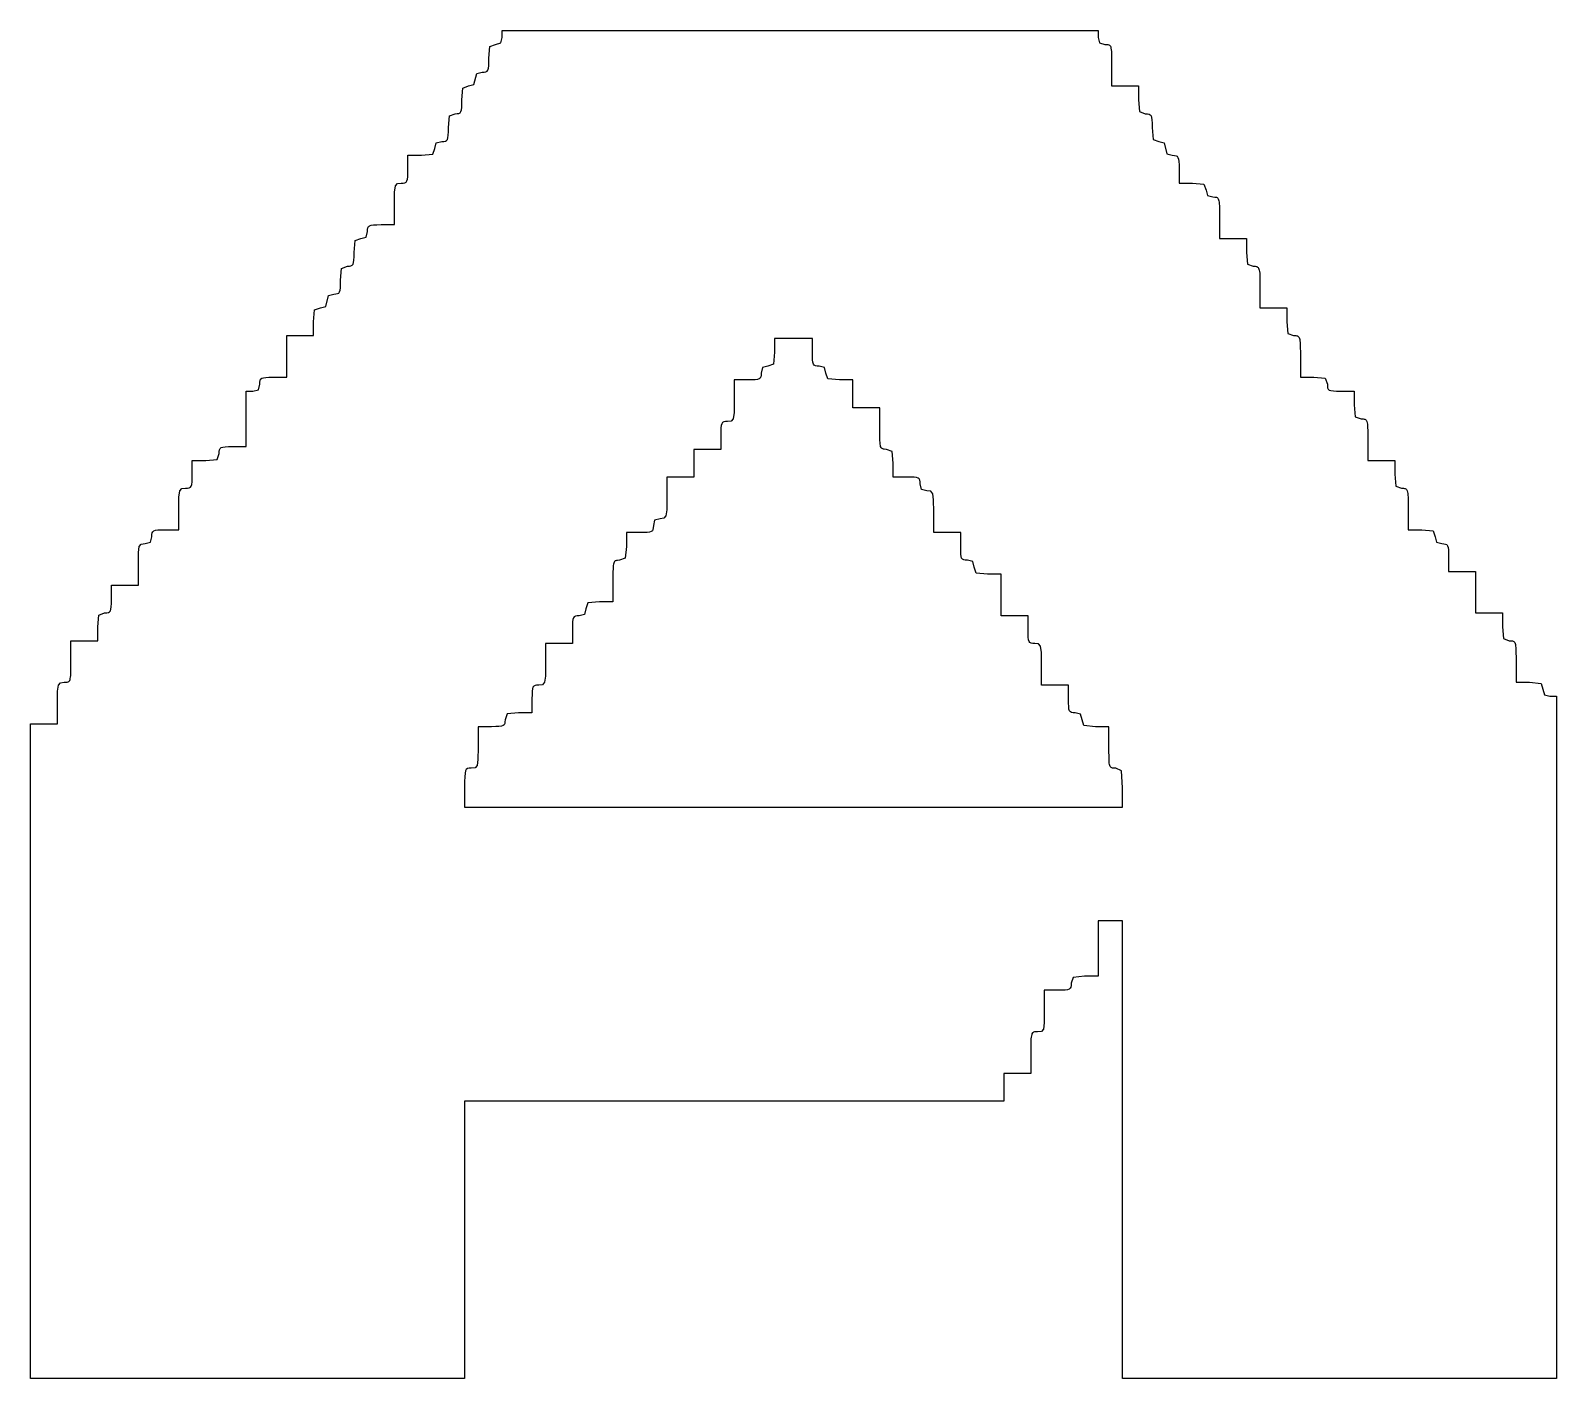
# Model space of a CAD drawing. Header units: millimetres. Extents: x 1.5 to 5.45, y 1.5 to 5.45.
# Drawn here: x 2.9314 to 3.1694, y 2.1209 to 2.3311 of the extents above; entities that cross this region are included whole.
import ezdxf

# ---------------------------------------------------------------- set-up
doc = ezdxf.new("R2010")
doc.units = ezdxf.units.MM
doc.header["$MEASUREMENT"] = 0
doc.layers.add('TopOverlay', color=2, linetype='Continuous')

# ---------------------------------------------------------------- blocks, each defined once
blk = doc.blocks.new('NATALIE_ABC_2')
at = {"layer": 'TopOverlay'}
for p, q in [((-0.64695, 0.12359), (-0.64605, 0.12392)), ((-0.64605, 0.12392), (-0.64521, 0.12414)), ((-0.64521, 0.12414), (-0.645, 0.125)), ((-0.645, 0.125), (-0.645, 0.12608)), ((-0.645, 0.12608), (-0.55208, 0.12608)), ((-0.55208, 0.12608), (-0.55208, 0.125)), ((-0.55208, 0.125), (-0.55187, 0.12414)), ((-0.55187, 0.12414), (-0.55103, 0.12392)), ((-0.55103, 0.12392), (-0.55069, 0.12391)), ((-0.55069, 0.12391), (-0.55055, 0.12389)), ((-0.55055, 0.12389), (-0.55043, 0.12386)), ((-0.55043, 0.12386), (-0.55033, 0.12381)), ((-0.55033, 0.12381), (-0.55025, 0.12373)), ((-0.64711, 0.12108), (-0.6471, 0.12176)), ((-0.6471, 0.12176), (-0.64695, 0.12359)), ((-0.55025, 0.12373), (-0.55018, 0.12362)), ((-0.55018, 0.12362), (-0.55012, 0.12349)), ((-0.55012, 0.12349), (-0.55008, 0.12331)), ((-0.55008, 0.12331), (-0.55004, 0.12309)), ((-0.55004, 0.12309), (-0.55002, 0.12283)), ((-0.55002, 0.12283), (-0.55, 0.12252)), ((-0.55, 0.12252), (-0.54999, 0.12215)), ((-0.54999, 0.12215), (-0.54998, 0.12123)), ((-0.64942, 0.11765), (-0.64899, 0.11938)), ((-0.64899, 0.11938), (-0.64815, 0.11959)), ((-0.64815, 0.11959), (-0.64783, 0.1196)), ((-0.64783, 0.1196), (-0.64758, 0.11965)), ((-0.64758, 0.11965), (-0.64739, 0.11975)), ((-0.64739, 0.11975), (-0.64726, 0.11992)), ((-0.64726, 0.11992), (-0.64718, 0.12019)), ((-0.64718, 0.12019), (-0.64713, 0.12057)), ((-0.64713, 0.12057), (-0.64711, 0.12108)), ((-0.54998, 0.12123), (-0.54998, 0.11743)), ((-0.65131, 0.11527), (-0.65115, 0.11711)), ((-0.65115, 0.11711), (-0.65026, 0.11743)), ((-0.65026, 0.11743), (-0.64942, 0.11765)), ((-0.54998, 0.11743), (-0.54578, 0.11743)), ((-0.54578, 0.11743), (-0.54578, 0.11527)), ((-0.65133, 0.11408), (-0.65131, 0.1146)), ((-0.65131, 0.1146), (-0.65131, 0.11527)), ((-0.54578, 0.11527), (-0.54562, 0.11343)), ((-0.65341, 0.11094), (-0.65325, 0.11278)), ((-0.65325, 0.11278), (-0.65236, 0.11311)), ((-0.65236, 0.11311), (-0.65203, 0.11312)), ((-0.65203, 0.11312), (-0.65178, 0.11316)), ((-0.65178, 0.11316), (-0.65159, 0.11326)), ((-0.65159, 0.11326), (-0.65146, 0.11343)), ((-0.65146, 0.11343), (-0.65138, 0.1137)), ((-0.65138, 0.1137), (-0.65133, 0.11408)), ((-0.54562, 0.11343), (-0.54473, 0.11311)), ((-0.54473, 0.11311), (-0.5444, 0.1131)), ((-0.5444, 0.1131), (-0.54415, 0.11305)), ((-0.54415, 0.11305), (-0.54396, 0.11295)), ((-0.54396, 0.11295), (-0.54383, 0.11278)), ((-0.54383, 0.11278), (-0.54375, 0.11251)), ((-0.54375, 0.11251), (-0.5437, 0.11213)), ((-0.5437, 0.11213), (-0.54368, 0.11162)), ((-0.65348, 0.10937), (-0.65344, 0.10975)), ((-0.65344, 0.10975), (-0.65341, 0.11027)), ((-0.65341, 0.11027), (-0.65341, 0.11094)), ((-0.54368, 0.11162), (-0.54367, 0.11094)), ((-0.54367, 0.11094), (-0.54352, 0.10911)), ((-0.65583, 0.10678), (-0.65551, 0.1077)), ((-0.65551, 0.1077), (-0.6553, 0.10856)), ((-0.6553, 0.10856), (-0.65446, 0.10878)), ((-0.65446, 0.10878), (-0.65413, 0.10879)), ((-0.65413, 0.10879), (-0.65388, 0.10884)), ((-0.65388, 0.10884), (-0.6537, 0.10893)), ((-0.6537, 0.10893), (-0.65357, 0.10911)), ((-0.65357, 0.10911), (-0.65348, 0.10937)), ((-0.54352, 0.10911), (-0.54262, 0.10878)), ((-0.54262, 0.10878), (-0.54178, 0.10856)), ((-0.54178, 0.10856), (-0.54136, 0.10683)), ((-0.65972, 0.10446), (-0.65972, 0.10662)), ((-0.65972, 0.10662), (-0.65761, 0.10662)), ((-0.65761, 0.10662), (-0.65583, 0.10678)), ((-0.54136, 0.10683), (-0.54052, 0.10662)), ((-0.54052, 0.10662), (-0.54019, 0.10661)), ((-0.54019, 0.10661), (-0.53994, 0.10656)), ((-0.53994, 0.10656), (-0.53976, 0.10647)), ((-0.53976, 0.10647), (-0.53963, 0.10629)), ((-0.53963, 0.10629), (-0.53954, 0.10603)), ((-0.53954, 0.10603), (-0.5395, 0.10565)), ((-0.5395, 0.10565), (-0.53947, 0.10513)), ((-0.53947, 0.10513), (-0.53947, 0.10446)), ((-0.66044, 0.1023), (-0.66019, 0.10235)), ((-0.66019, 0.10235), (-0.66, 0.10245)), ((-0.66, 0.10245), (-0.65987, 0.10262)), ((-0.65987, 0.10262), (-0.65979, 0.10288)), ((-0.65979, 0.10288), (-0.65974, 0.10327)), ((-0.65974, 0.10327), (-0.65972, 0.10378)), ((-0.65972, 0.10378), (-0.65972, 0.10446)), ((-0.53947, 0.10446), (-0.53947, 0.10229)), ((-0.66182, 0.09905), (-0.6618, 0.10089)), ((-0.6618, 0.10089), (-0.66168, 0.10186)), ((-0.66168, 0.10186), (-0.66136, 0.10223)), ((-0.66136, 0.10223), (-0.66077, 0.10229)), ((-0.66077, 0.10229), (-0.66044, 0.1023)), ((-0.53947, 0.10229), (-0.53737, 0.10229)), ((-0.53737, 0.10229), (-0.53558, 0.10213)), ((-0.53558, 0.10213), (-0.53526, 0.10121)), ((-0.53526, 0.10121), (-0.53505, 0.10035)), ((-0.53505, 0.10035), (-0.53421, 0.10013)), ((-0.53421, 0.10013), (-0.53387, 0.10012)), ((-0.53387, 0.10012), (-0.53373, 0.1001)), ((-0.53373, 0.1001), (-0.53362, 0.10007)), ((-0.53362, 0.10007), (-0.53351, 0.10002)), ((-0.53351, 0.10002), (-0.53343, 0.09994)), ((-0.66182, 0.09581), (-0.66182, 0.09905)), ((-0.53343, 0.09994), (-0.53336, 0.09984)), ((-0.53336, 0.09984), (-0.5333, 0.0997)), ((-0.5333, 0.0997), (-0.53326, 0.09952)), ((-0.53326, 0.09952), (-0.53322, 0.09931)), ((-0.53322, 0.09931), (-0.5332, 0.09904)), ((-0.5332, 0.09904), (-0.53318, 0.09873)), ((-0.53318, 0.09873), (-0.53317, 0.09836)), ((-0.53317, 0.09836), (-0.53316, 0.09745)), ((-0.66601, 0.09506), (-0.66597, 0.09532)), ((-0.66597, 0.09532), (-0.66587, 0.09551)), ((-0.66587, 0.09551), (-0.66571, 0.09564)), ((-0.66571, 0.09564), (-0.66545, 0.09573)), ((-0.66545, 0.09573), (-0.66508, 0.09578)), ((-0.66508, 0.09578), (-0.66457, 0.0958)), ((-0.66457, 0.0958), (-0.66392, 0.09581)), ((-0.66392, 0.09581), (-0.66182, 0.09581)), ((-0.53316, 0.09745), (-0.53316, 0.09364)), ((-0.66812, 0.09148), (-0.66797, 0.09332)), ((-0.66797, 0.09332), (-0.66707, 0.09364)), ((-0.66707, 0.09364), (-0.66623, 0.09386)), ((-0.66623, 0.09386), (-0.66602, 0.09472)), ((-0.66602, 0.09472), (-0.66601, 0.09506)), ((-0.53316, 0.09364), (-0.52896, 0.09364)), ((-0.52896, 0.09364), (-0.52896, 0.09148)), ((-0.66815, 0.09029), (-0.66813, 0.09081)), ((-0.66813, 0.09081), (-0.66812, 0.09148)), ((-0.52896, 0.09148), (-0.5288, 0.08964)), ((-0.67023, 0.08716), (-0.67007, 0.08899)), ((-0.67007, 0.08899), (-0.66917, 0.08932)), ((-0.66917, 0.08932), (-0.66885, 0.08933)), ((-0.66885, 0.08933), (-0.6686, 0.08937)), ((-0.6686, 0.08937), (-0.66841, 0.08947)), ((-0.66841, 0.08947), (-0.66828, 0.08964)), ((-0.66828, 0.08964), (-0.6682, 0.08991)), ((-0.6682, 0.08991), (-0.66815, 0.09029)), ((-0.5288, 0.08964), (-0.52791, 0.08932)), ((-0.52791, 0.08932), (-0.52757, 0.08931)), ((-0.52757, 0.08931), (-0.52743, 0.08929)), ((-0.52743, 0.08929), (-0.52731, 0.08926)), ((-0.52731, 0.08926), (-0.52721, 0.0892)), ((-0.52721, 0.0892), (-0.52712, 0.08913)), ((-0.52712, 0.08913), (-0.52705, 0.08902)), ((-0.52705, 0.08902), (-0.527, 0.08889)), ((-0.527, 0.08889), (-0.52695, 0.08871)), ((-0.52695, 0.08871), (-0.52692, 0.08849)), ((-0.52692, 0.08849), (-0.52689, 0.08823)), ((-0.52689, 0.08823), (-0.52687, 0.08792)), ((-0.6703, 0.08558), (-0.67025, 0.08597)), ((-0.67025, 0.08597), (-0.67023, 0.08648)), ((-0.67023, 0.08648), (-0.67023, 0.08716)), ((-0.52687, 0.08792), (-0.52686, 0.08755)), ((-0.52686, 0.08755), (-0.52686, 0.08663)), ((-0.52686, 0.08663), (-0.52685, 0.08283)), ((-0.67254, 0.08305), (-0.67212, 0.08478)), ((-0.67212, 0.08478), (-0.67128, 0.08499)), ((-0.67128, 0.08499), (-0.67095, 0.085)), ((-0.67095, 0.085), (-0.6707, 0.08505)), ((-0.6707, 0.08505), (-0.67052, 0.08514)), ((-0.67052, 0.08514), (-0.67039, 0.08532)), ((-0.67039, 0.08532), (-0.6703, 0.08558)), ((-0.67443, 0.08067), (-0.67427, 0.08251)), ((-0.67427, 0.08251), (-0.67338, 0.08283)), ((-0.67338, 0.08283), (-0.67254, 0.08305)), ((-0.52685, 0.08283), (-0.52265, 0.08283)), ((-0.52265, 0.08283), (-0.52265, 0.08067)), ((-0.67443, 0.07851), (-0.67443, 0.08067)), ((-0.52265, 0.08067), (-0.52249, 0.07883)), ((-0.52249, 0.07883), (-0.5216, 0.07851)), ((-0.67863, 0.07202), (-0.67863, 0.07851)), ((-0.67863, 0.07851), (-0.67443, 0.07851)), ((-0.59665, 0.07807), (-0.60254, 0.07807)), ((-0.60254, 0.07807), (-0.60254, 0.07807)), ((-0.60254, 0.07807), (-0.60254, 0.07591)), ((-0.59665, 0.07591), (-0.59665, 0.07807)), ((-0.59665, 0.07807), (-0.59665, 0.07807)), ((-0.5216, 0.07851), (-0.52126, 0.0785)), ((-0.52126, 0.0785), (-0.52112, 0.07848)), ((-0.52112, 0.07848), (-0.521, 0.07845)), ((-0.521, 0.07845), (-0.5209, 0.07839)), ((-0.5209, 0.07839), (-0.52082, 0.07832)), ((-0.52082, 0.07832), (-0.52075, 0.07821)), ((-0.52075, 0.07821), (-0.52069, 0.07807)), ((-0.52069, 0.07807), (-0.52064, 0.0779)), ((-0.52064, 0.0779), (-0.52061, 0.07768)), ((-0.52061, 0.07768), (-0.52058, 0.07742)), ((-0.52058, 0.07742), (-0.52057, 0.07711)), ((-0.52057, 0.07711), (-0.52056, 0.07674)), ((-0.52056, 0.07674), (-0.52055, 0.07582)), ((-0.60269, 0.07407), (-0.60359, 0.07375)), ((-0.60254, 0.07591), (-0.60269, 0.07407)), ((-0.60269, 0.07407), (-0.60269, 0.07407)), ((-0.60254, 0.07591), (-0.60254, 0.07591)), ((-0.59664, 0.07524), (-0.59665, 0.07591)), ((-0.59665, 0.07591), (-0.59665, 0.07591)), ((-0.59662, 0.07472), (-0.59664, 0.07524)), ((-0.59664, 0.07524), (-0.59664, 0.07524)), ((-0.59657, 0.07434), (-0.59662, 0.07472)), ((-0.59662, 0.07472), (-0.59662, 0.07472)), ((-0.59649, 0.07407), (-0.59657, 0.07434)), ((-0.59657, 0.07434), (-0.59657, 0.07434)), ((-0.59636, 0.0739), (-0.59649, 0.07407)), ((-0.59649, 0.07407), (-0.59649, 0.07407)), ((-0.59618, 0.0738), (-0.59636, 0.0739)), ((-0.59636, 0.0739), (-0.59636, 0.0739)), ((-0.59592, 0.07376), (-0.59618, 0.0738)), ((-0.59618, 0.0738), (-0.59618, 0.0738)), ((-0.52055, 0.07582), (-0.52055, 0.07202)), ((-0.68283, 0.07127), (-0.68279, 0.07153)), ((-0.68279, 0.07153), (-0.68269, 0.07172)), ((-0.68269, 0.07172), (-0.68252, 0.07186)), ((-0.68252, 0.07186), (-0.68226, 0.07194)), ((-0.68226, 0.07194), (-0.68189, 0.07199)), ((-0.68189, 0.07199), (-0.68139, 0.07201)), ((-0.68139, 0.07201), (-0.68074, 0.07202)), ((-0.68074, 0.07202), (-0.67863, 0.07202)), ((-0.60674, 0.07159), (-0.60884, 0.07159)), ((-0.60884, 0.07159), (-0.60884, 0.07159)), ((-0.60884, 0.07159), (-0.60884, 0.06834)), ((-0.60609, 0.07159), (-0.60674, 0.07159)), ((-0.60674, 0.07159), (-0.60674, 0.07159)), ((-0.60558, 0.07161), (-0.60609, 0.07159)), ((-0.60609, 0.07159), (-0.60609, 0.07159)), ((-0.60521, 0.07166), (-0.60558, 0.07161)), ((-0.60558, 0.07161), (-0.60558, 0.07161)), ((-0.60495, 0.07175), (-0.60521, 0.07166)), ((-0.60521, 0.07166), (-0.60521, 0.07166)), ((-0.60479, 0.07188), (-0.60495, 0.07175)), ((-0.60495, 0.07175), (-0.60495, 0.07175)), ((-0.60469, 0.07207), (-0.60479, 0.07188)), ((-0.60479, 0.07188), (-0.60479, 0.07188)), ((-0.60465, 0.07233), (-0.60469, 0.07207)), ((-0.60469, 0.07207), (-0.60469, 0.07207)), ((-0.60464, 0.07267), (-0.60465, 0.07233)), ((-0.60465, 0.07233), (-0.60465, 0.07233)), ((-0.60443, 0.07353), (-0.60464, 0.07267)), ((-0.60464, 0.07267), (-0.60464, 0.07267)), ((-0.60359, 0.07375), (-0.60443, 0.07353)), ((-0.60443, 0.07353), (-0.60443, 0.07353)), ((-0.60359, 0.07375), (-0.60359, 0.07375)), ((-0.5956, 0.07375), (-0.59592, 0.07376)), ((-0.59592, 0.07376), (-0.59592, 0.07376)), ((-0.59476, 0.07353), (-0.5956, 0.07375)), ((-0.5956, 0.07375), (-0.5956, 0.07375)), ((-0.59455, 0.07267), (-0.59476, 0.07353)), ((-0.59476, 0.07353), (-0.59476, 0.07353)), ((-0.59423, 0.07175), (-0.59455, 0.07267)), ((-0.59455, 0.07267), (-0.59455, 0.07267)), ((-0.59244, 0.07159), (-0.59423, 0.07175)), ((-0.59423, 0.07175), (-0.59423, 0.07175)), ((-0.59034, 0.07159), (-0.59244, 0.07159)), ((-0.59244, 0.07159), (-0.59244, 0.07159)), ((-0.59034, 0.06726), (-0.59034, 0.07159)), ((-0.59034, 0.07159), (-0.59034, 0.07159)), ((-0.52055, 0.07202), (-0.51845, 0.07202)), ((-0.51845, 0.07202), (-0.51666, 0.07186)), ((-0.51666, 0.07186), (-0.51634, 0.07094)), ((-0.68494, 0.06121), (-0.68494, 0.06986)), ((-0.68494, 0.06986), (-0.68389, 0.06986)), ((-0.68389, 0.06986), (-0.68305, 0.07007)), ((-0.68305, 0.07007), (-0.68284, 0.07094)), ((-0.68284, 0.07094), (-0.68283, 0.07127)), ((-0.51634, 0.07094), (-0.51633, 0.0706)), ((-0.51633, 0.0706), (-0.51629, 0.07034)), ((-0.51629, 0.07034), (-0.5162, 0.07015)), ((-0.5162, 0.07015), (-0.51603, 0.07002)), ((-0.51603, 0.07002), (-0.51577, 0.06993)), ((-0.51577, 0.06993), (-0.5154, 0.06988)), ((-0.5154, 0.06988), (-0.5149, 0.06986)), ((-0.5149, 0.06986), (-0.51424, 0.06986)), ((-0.51424, 0.06986), (-0.51214, 0.06986)), ((-0.51214, 0.06986), (-0.51214, 0.06769)), ((-0.60884, 0.06834), (-0.60886, 0.0665)), ((-0.60884, 0.06834), (-0.60884, 0.06834)), ((-0.58614, 0.06726), (-0.59034, 0.06726)), ((-0.59034, 0.06726), (-0.59034, 0.06726)), ((-0.58614, 0.06346), (-0.58614, 0.06726)), ((-0.58614, 0.06726), (-0.58614, 0.06726)), ((-0.51214, 0.06769), (-0.51198, 0.06586)), ((-0.61087, 0.06451), (-0.61092, 0.06412)), ((-0.61079, 0.06477), (-0.61087, 0.06451)), ((-0.61087, 0.06451), (-0.61087, 0.06451)), ((-0.61066, 0.06495), (-0.61079, 0.06477)), ((-0.61079, 0.06477), (-0.61079, 0.06477)), ((-0.61047, 0.06504), (-0.61066, 0.06495)), ((-0.61066, 0.06495), (-0.61066, 0.06495)), ((-0.61022, 0.06509), (-0.61047, 0.06504)), ((-0.61047, 0.06504), (-0.61047, 0.06504)), ((-0.60989, 0.0651), (-0.61022, 0.06509)), ((-0.61022, 0.06509), (-0.61022, 0.06509)), ((-0.6093, 0.06516), (-0.60989, 0.0651)), ((-0.60989, 0.0651), (-0.60989, 0.0651)), ((-0.60898, 0.06553), (-0.6093, 0.06516)), ((-0.6093, 0.06516), (-0.6093, 0.06516)), ((-0.60886, 0.0665), (-0.60898, 0.06553)), ((-0.60898, 0.06553), (-0.60898, 0.06553)), ((-0.60886, 0.0665), (-0.60886, 0.0665)), ((-0.51198, 0.06586), (-0.51109, 0.06553)), ((-0.51109, 0.06553), (-0.51075, 0.06552)), ((-0.51075, 0.06552), (-0.51061, 0.0655)), ((-0.51061, 0.0655), (-0.51049, 0.06547)), ((-0.51049, 0.06547), (-0.51039, 0.06542)), ((-0.51039, 0.06542), (-0.5103, 0.06534)), ((-0.5103, 0.06534), (-0.51023, 0.06524)), ((-0.51023, 0.06524), (-0.51018, 0.0651)), ((-0.51018, 0.0651), (-0.51013, 0.06492)), ((-0.51013, 0.06492), (-0.5101, 0.06471)), ((-0.5101, 0.06471), (-0.51007, 0.06444)), ((-0.51007, 0.06444), (-0.51006, 0.06413)), ((-0.61092, 0.06412), (-0.61094, 0.06361)), ((-0.61094, 0.06361), (-0.61094, 0.06361)), ((-0.61094, 0.06361), (-0.61094, 0.06294)), ((-0.61094, 0.06294), (-0.61094, 0.06294)), ((-0.61094, 0.06294), (-0.61094, 0.06077)), ((-0.61092, 0.06412), (-0.61092, 0.06412)), ((-0.58613, 0.06254), (-0.58614, 0.06346)), ((-0.58614, 0.06346), (-0.58614, 0.06346)), ((-0.58612, 0.06217), (-0.58613, 0.06254)), ((-0.58613, 0.06254), (-0.58613, 0.06254)), ((-0.5861, 0.06186), (-0.58612, 0.06217)), ((-0.58612, 0.06217), (-0.58612, 0.06217)), ((-0.51006, 0.06413), (-0.51005, 0.06376)), ((-0.51005, 0.06376), (-0.51004, 0.06285)), ((-0.51004, 0.06285), (-0.51004, 0.05904)), ((-0.68946, 0.05921), (-0.68915, 0.06012)), ((-0.68915, 0.06012), (-0.68914, 0.06046)), ((-0.68914, 0.06046), (-0.68909, 0.06072)), ((-0.68909, 0.06072), (-0.689, 0.06091)), ((-0.689, 0.06091), (-0.68883, 0.06104)), ((-0.68883, 0.06104), (-0.68857, 0.06113)), ((-0.68857, 0.06113), (-0.6882, 0.06118)), ((-0.6882, 0.06118), (-0.6877, 0.0612)), ((-0.6877, 0.0612), (-0.68705, 0.06121)), ((-0.68705, 0.06121), (-0.68494, 0.06121)), ((-0.61094, 0.06077), (-0.61515, 0.06077)), ((-0.61515, 0.06077), (-0.61515, 0.06077)), ((-0.61515, 0.06077), (-0.61515, 0.05645)), ((-0.61094, 0.06077), (-0.61094, 0.06077)), ((-0.58608, 0.0616), (-0.5861, 0.06186)), ((-0.5861, 0.06186), (-0.5861, 0.06186)), ((-0.58604, 0.06138), (-0.58608, 0.0616)), ((-0.58608, 0.0616), (-0.58608, 0.0616)), ((-0.586, 0.06121), (-0.58604, 0.06138)), ((-0.58604, 0.06138), (-0.58604, 0.06138)), ((-0.58594, 0.06107), (-0.586, 0.06121)), ((-0.586, 0.06121), (-0.586, 0.06121)), ((-0.58587, 0.06096), (-0.58594, 0.06107)), ((-0.58594, 0.06107), (-0.58594, 0.06107)), ((-0.58579, 0.06089), (-0.58587, 0.06096)), ((-0.58587, 0.06096), (-0.58587, 0.06096)), ((-0.58568, 0.06083), (-0.58579, 0.06089)), ((-0.58579, 0.06089), (-0.58579, 0.06089)), ((-0.58557, 0.0608), (-0.58568, 0.06083)), ((-0.58568, 0.06083), (-0.58568, 0.06083)), ((-0.58543, 0.06078), (-0.58557, 0.0608)), ((-0.58557, 0.0608), (-0.58557, 0.0608)), ((-0.58509, 0.06077), (-0.58543, 0.06078)), ((-0.58543, 0.06078), (-0.58543, 0.06078)), ((-0.58419, 0.06045), (-0.58509, 0.06077)), ((-0.58509, 0.06077), (-0.58509, 0.06077)), ((-0.58404, 0.05861), (-0.58419, 0.06045)), ((-0.58419, 0.06045), (-0.58419, 0.06045)), ((-0.69335, 0.05688), (-0.69335, 0.05904)), ((-0.69335, 0.05904), (-0.69125, 0.05904)), ((-0.69125, 0.05904), (-0.68946, 0.05921)), ((-0.58404, 0.05645), (-0.58404, 0.05861)), ((-0.58404, 0.05861), (-0.58404, 0.05861)), ((-0.51004, 0.05904), (-0.50583, 0.05904)), ((-0.50583, 0.05904), (-0.50583, 0.05688)), ((-0.69408, 0.05473), (-0.69382, 0.05477)), ((-0.69382, 0.05477), (-0.69364, 0.05487)), ((-0.69364, 0.05487), (-0.69351, 0.05504)), ((-0.69351, 0.05504), (-0.69342, 0.05531)), ((-0.69342, 0.05531), (-0.69338, 0.05569)), ((-0.69338, 0.05569), (-0.69336, 0.05621)), ((-0.69336, 0.05621), (-0.69335, 0.05688)), ((-0.61515, 0.05645), (-0.61935, 0.05645)), ((-0.61935, 0.05645), (-0.61935, 0.05645)), ((-0.61935, 0.05645), (-0.61935, 0.0532)), ((-0.61515, 0.05645), (-0.61515, 0.05645)), ((-0.58193, 0.05645), (-0.58404, 0.05645)), ((-0.58404, 0.05645), (-0.58404, 0.05645)), ((-0.58128, 0.05644), (-0.58193, 0.05645)), ((-0.58193, 0.05645), (-0.58193, 0.05645)), ((-0.58078, 0.05642), (-0.58128, 0.05644)), ((-0.58128, 0.05644), (-0.58128, 0.05644)), ((-0.58041, 0.05637), (-0.58078, 0.05642)), ((-0.58078, 0.05642), (-0.58078, 0.05642)), ((-0.58015, 0.05629), (-0.58041, 0.05637)), ((-0.58041, 0.05637), (-0.58041, 0.05637)), ((-0.57998, 0.05615), (-0.58015, 0.05629)), ((-0.58015, 0.05629), (-0.58015, 0.05629)), ((-0.57988, 0.05596), (-0.57998, 0.05615)), ((-0.57998, 0.05615), (-0.57998, 0.05615)), ((-0.57984, 0.0557), (-0.57988, 0.05596)), ((-0.57988, 0.05596), (-0.57988, 0.05596)), ((-0.57983, 0.05537), (-0.57984, 0.0557)), ((-0.57984, 0.0557), (-0.57984, 0.0557)), ((-0.57962, 0.0545), (-0.57983, 0.05537)), ((-0.57983, 0.05537), (-0.57983, 0.05537)), ((-0.50583, 0.05688), (-0.50567, 0.05504)), ((-0.50567, 0.05504), (-0.50478, 0.05472)), ((-0.69545, 0.05147), (-0.69543, 0.05332)), ((-0.69543, 0.05332), (-0.69531, 0.05429)), ((-0.69531, 0.05429), (-0.695, 0.05466)), ((-0.695, 0.05466), (-0.6944, 0.05472)), ((-0.6944, 0.05472), (-0.69408, 0.05473)), ((-0.61935, 0.0532), (-0.61937, 0.05136)), ((-0.61935, 0.0532), (-0.61935, 0.0532)), ((-0.57878, 0.05429), (-0.57962, 0.0545)), ((-0.57962, 0.0545), (-0.57962, 0.0545)), ((-0.57818, 0.05423), (-0.57878, 0.05429)), ((-0.57878, 0.05429), (-0.57878, 0.05429)), ((-0.57787, 0.05385), (-0.57818, 0.05423)), ((-0.57818, 0.05423), (-0.57818, 0.05423)), ((-0.57775, 0.05289), (-0.57787, 0.05385)), ((-0.57787, 0.05385), (-0.57787, 0.05385)), ((-0.57773, 0.05104), (-0.57775, 0.05289)), ((-0.57775, 0.05289), (-0.57775, 0.05289)), ((-0.50478, 0.05472), (-0.50444, 0.05471)), ((-0.50444, 0.05471), (-0.5043, 0.05469)), ((-0.5043, 0.05469), (-0.50418, 0.05466)), ((-0.50418, 0.05466), (-0.50408, 0.0546)), ((-0.50408, 0.0546), (-0.504, 0.05453)), ((-0.504, 0.05453), (-0.50393, 0.05442)), ((-0.50393, 0.05442), (-0.50387, 0.05429)), ((-0.50387, 0.05429), (-0.50383, 0.05411)), ((-0.50383, 0.05411), (-0.50379, 0.05389)), ((-0.50379, 0.05389), (-0.50377, 0.05363)), ((-0.50377, 0.05363), (-0.50375, 0.05332)), ((-0.50375, 0.05332), (-0.50374, 0.05295)), ((-0.50374, 0.05295), (-0.50373, 0.05203)), ((-0.69545, 0.04823), (-0.69545, 0.05147)), ((-0.61981, 0.05002), (-0.6204, 0.04996)), ((-0.61949, 0.05039), (-0.61981, 0.05002)), ((-0.61981, 0.05002), (-0.61981, 0.05002)), ((-0.61937, 0.05136), (-0.61949, 0.05039)), ((-0.61949, 0.05039), (-0.61949, 0.05039)), ((-0.61937, 0.05136), (-0.61937, 0.05136)), ((-0.57773, 0.0478), (-0.57773, 0.05104)), ((-0.57773, 0.05104), (-0.57773, 0.05104)), ((-0.50373, 0.05203), (-0.50373, 0.04823)), ((-0.69965, 0.04749), (-0.6996, 0.04774)), ((-0.6996, 0.04774), (-0.69951, 0.04793)), ((-0.69951, 0.04793), (-0.69934, 0.04807)), ((-0.69934, 0.04807), (-0.69908, 0.04815)), ((-0.69908, 0.04815), (-0.69871, 0.0482)), ((-0.69871, 0.0482), (-0.69821, 0.04822)), ((-0.69821, 0.04822), (-0.69756, 0.04823)), ((-0.69756, 0.04823), (-0.69545, 0.04823)), ((-0.62356, 0.0478), (-0.62566, 0.0478)), ((-0.62566, 0.0478), (-0.62566, 0.0478)), ((-0.62566, 0.0478), (-0.62566, 0.04564)), ((-0.6229, 0.0478), (-0.62356, 0.0478)), ((-0.62356, 0.0478), (-0.62356, 0.0478)), ((-0.6224, 0.04782), (-0.6229, 0.0478)), ((-0.6229, 0.0478), (-0.6229, 0.0478)), ((-0.62203, 0.04787), (-0.6224, 0.04782)), ((-0.6224, 0.04782), (-0.6224, 0.04782)), ((-0.62177, 0.04796), (-0.62203, 0.04787)), ((-0.62203, 0.04787), (-0.62203, 0.04787)), ((-0.6216, 0.04809), (-0.62177, 0.04796)), ((-0.62177, 0.04796), (-0.62177, 0.04796)), ((-0.62151, 0.04828), (-0.6216, 0.04809)), ((-0.6216, 0.04809), (-0.6216, 0.04809)), ((-0.62146, 0.04854), (-0.62151, 0.04828)), ((-0.62151, 0.04828), (-0.62151, 0.04828)), ((-0.62145, 0.04888), (-0.62146, 0.04854)), ((-0.62146, 0.04854), (-0.62146, 0.04854)), ((-0.62125, 0.04974), (-0.62145, 0.04888)), ((-0.62145, 0.04888), (-0.62145, 0.04888)), ((-0.6204, 0.04996), (-0.62125, 0.04974)), ((-0.62125, 0.04974), (-0.62125, 0.04974)), ((-0.6204, 0.04996), (-0.6204, 0.04996)), ((-0.57352, 0.0478), (-0.57773, 0.0478)), ((-0.57773, 0.0478), (-0.57773, 0.0478)), ((-0.57352, 0.04564), (-0.57352, 0.0478)), ((-0.57352, 0.0478), (-0.57352, 0.0478)), ((-0.50373, 0.04823), (-0.50163, 0.04823)), ((-0.50163, 0.04823), (-0.49984, 0.04807)), ((-0.49984, 0.04807), (-0.49952, 0.04715)), ((-0.70174, 0.04467), (-0.70162, 0.04564)), ((-0.70162, 0.04564), (-0.70131, 0.04601)), ((-0.70131, 0.04601), (-0.70071, 0.04607)), ((-0.70071, 0.04607), (-0.69987, 0.04628)), ((-0.69987, 0.04628), (-0.69966, 0.04715)), ((-0.69966, 0.04715), (-0.69965, 0.04749)), ((-0.62566, 0.04564), (-0.62582, 0.0438)), ((-0.62566, 0.04564), (-0.62566, 0.04564)), ((-0.57352, 0.04496), (-0.57352, 0.04564)), ((-0.57352, 0.04564), (-0.57352, 0.04564)), ((-0.49952, 0.04715), (-0.49932, 0.04628)), ((-0.49932, 0.04628), (-0.49848, 0.04607)), ((-0.49848, 0.04607), (-0.49815, 0.04606)), ((-0.49815, 0.04606), (-0.4979, 0.04601)), ((-0.4979, 0.04601), (-0.49771, 0.04592)), ((-0.49771, 0.04592), (-0.49758, 0.04574)), ((-0.49758, 0.04574), (-0.4975, 0.04548)), ((-0.4975, 0.04548), (-0.49745, 0.04509)), ((-0.70176, 0.04282), (-0.70174, 0.04467)), ((-0.62767, 0.04287), (-0.6277, 0.04265)), ((-0.62762, 0.04304), (-0.62767, 0.04287)), ((-0.62767, 0.04287), (-0.62767, 0.04287)), ((-0.62757, 0.04318), (-0.62762, 0.04304)), ((-0.62762, 0.04304), (-0.62762, 0.04304)), ((-0.6275, 0.04328), (-0.62757, 0.04318)), ((-0.62757, 0.04318), (-0.62757, 0.04318)), ((-0.62741, 0.04336), (-0.6275, 0.04328)), ((-0.6275, 0.04328), (-0.6275, 0.04328)), ((-0.62731, 0.04341), (-0.62741, 0.04336)), ((-0.62741, 0.04336), (-0.62741, 0.04336)), ((-0.62719, 0.04345), (-0.62731, 0.04341)), ((-0.62731, 0.04341), (-0.62731, 0.04341)), ((-0.62705, 0.04346), (-0.62719, 0.04345)), ((-0.62719, 0.04345), (-0.62719, 0.04345)), ((-0.62671, 0.04347), (-0.62705, 0.04346)), ((-0.62705, 0.04346), (-0.62705, 0.04346)), ((-0.62582, 0.0438), (-0.62671, 0.04347)), ((-0.62671, 0.04347), (-0.62671, 0.04347)), ((-0.62582, 0.0438), (-0.62582, 0.0438)), ((-0.5735, 0.04445), (-0.57352, 0.04496)), ((-0.57352, 0.04496), (-0.57352, 0.04496)), ((-0.57345, 0.04406), (-0.5735, 0.04445)), ((-0.5735, 0.04445), (-0.5735, 0.04445)), ((-0.57337, 0.0438), (-0.57345, 0.04406)), ((-0.57345, 0.04406), (-0.57345, 0.04406)), ((-0.57324, 0.04362), (-0.57337, 0.0438)), ((-0.57337, 0.0438), (-0.57337, 0.0438)), ((-0.57305, 0.04353), (-0.57324, 0.04362)), ((-0.57324, 0.04362), (-0.57324, 0.04362)), ((-0.5728, 0.04348), (-0.57305, 0.04353)), ((-0.57305, 0.04353), (-0.57305, 0.04353)), ((-0.57247, 0.04347), (-0.5728, 0.04348)), ((-0.5728, 0.04348), (-0.5728, 0.04348)), ((-0.57163, 0.04326), (-0.57247, 0.04347)), ((-0.57247, 0.04347), (-0.57247, 0.04347)), ((-0.57142, 0.04239), (-0.57163, 0.04326)), ((-0.57163, 0.04326), (-0.57163, 0.04326)), ((-0.49745, 0.04509), (-0.49743, 0.04458)), ((-0.49743, 0.04458), (-0.49743, 0.0439)), ((-0.49743, 0.0439), (-0.49743, 0.04174)), ((-0.70176, 0.03958), (-0.70176, 0.04282)), ((-0.62775, 0.04171), (-0.62776, 0.04079)), ((-0.62776, 0.04079), (-0.62776, 0.04079)), ((-0.62776, 0.04079), (-0.62776, 0.03698)), ((-0.62774, 0.04207), (-0.62775, 0.04171)), ((-0.62775, 0.04171), (-0.62775, 0.04171)), ((-0.62772, 0.04239), (-0.62774, 0.04207)), ((-0.62774, 0.04207), (-0.62774, 0.04207)), ((-0.6277, 0.04265), (-0.62772, 0.04239)), ((-0.62772, 0.04239), (-0.62772, 0.04239)), ((-0.6277, 0.04265), (-0.6277, 0.04265)), ((-0.57111, 0.04147), (-0.57142, 0.04239)), ((-0.57142, 0.04239), (-0.57142, 0.04239)), ((-0.56932, 0.04131), (-0.57111, 0.04147)), ((-0.57111, 0.04147), (-0.57111, 0.04147)), ((-0.56722, 0.04131), (-0.56932, 0.04131)), ((-0.56932, 0.04131), (-0.56932, 0.04131)), ((-0.56722, 0.03482), (-0.56722, 0.04131)), ((-0.56722, 0.04131), (-0.56722, 0.04131)), ((-0.49743, 0.04174), (-0.49322, 0.04174)), ((-0.49322, 0.04174), (-0.49322, 0.03526)), ((-0.70596, 0.03742), (-0.70596, 0.03958)), ((-0.70596, 0.03958), (-0.70176, 0.03958)), ((-0.70612, 0.03558), (-0.70604, 0.03585)), ((-0.70604, 0.03585), (-0.70599, 0.03623)), ((-0.70599, 0.03623), (-0.70597, 0.03675)), ((-0.70597, 0.03675), (-0.70596, 0.03742)), ((-0.63197, 0.0359), (-0.63218, 0.03504)), ((-0.63165, 0.03682), (-0.63197, 0.0359)), ((-0.63197, 0.0359), (-0.63197, 0.0359)), ((-0.62986, 0.03698), (-0.63165, 0.03682)), ((-0.63165, 0.03682), (-0.63165, 0.03682)), ((-0.62776, 0.03698), (-0.62986, 0.03698)), ((-0.62986, 0.03698), (-0.62986, 0.03698)), ((-0.62776, 0.03698), (-0.62776, 0.03698)), ((-0.70807, 0.03309), (-0.70791, 0.03493)), ((-0.70791, 0.03493), (-0.70702, 0.03526)), ((-0.70702, 0.03526), (-0.70669, 0.03527)), ((-0.70669, 0.03527), (-0.70644, 0.03531)), ((-0.70644, 0.03531), (-0.70625, 0.03541)), ((-0.70625, 0.03541), (-0.70612, 0.03558)), ((-0.63406, 0.03333), (-0.63407, 0.03266)), ((-0.63404, 0.03385), (-0.63406, 0.03333)), ((-0.63406, 0.03333), (-0.63406, 0.03333)), ((-0.634, 0.03423), (-0.63404, 0.03385)), ((-0.63404, 0.03385), (-0.63404, 0.03385)), ((-0.63391, 0.0345), (-0.634, 0.03423)), ((-0.634, 0.03423), (-0.634, 0.03423)), ((-0.63378, 0.03467), (-0.63391, 0.0345)), ((-0.63391, 0.0345), (-0.63391, 0.0345)), ((-0.6336, 0.03477), (-0.63378, 0.03467)), ((-0.63378, 0.03467), (-0.63378, 0.03467)), ((-0.63334, 0.03481), (-0.6336, 0.03477)), ((-0.6336, 0.03477), (-0.6336, 0.03477)), ((-0.63302, 0.03482), (-0.63334, 0.03481)), ((-0.63334, 0.03481), (-0.63334, 0.03481)), ((-0.63218, 0.03504), (-0.63302, 0.03482)), ((-0.63302, 0.03482), (-0.63302, 0.03482)), ((-0.63218, 0.03504), (-0.63218, 0.03504)), ((-0.56301, 0.03482), (-0.56722, 0.03482)), ((-0.56722, 0.03482), (-0.56722, 0.03482)), ((-0.56301, 0.03266), (-0.56301, 0.03482)), ((-0.56301, 0.03482), (-0.56301, 0.03482)), ((-0.49322, 0.03526), (-0.48901, 0.03526)), ((-0.48901, 0.03526), (-0.48901, 0.03309)), ((-0.70807, 0.03093), (-0.70807, 0.03309)), ((-0.63407, 0.03266), (-0.63407, 0.03266)), ((-0.63407, 0.03266), (-0.63407, 0.0305)), ((-0.56301, 0.03199), (-0.56301, 0.03266)), ((-0.56301, 0.03266), (-0.56301, 0.03266)), ((-0.56299, 0.03147), (-0.56301, 0.03199)), ((-0.56301, 0.03199), (-0.56301, 0.03199)), ((-0.56294, 0.03109), (-0.56299, 0.03147)), ((-0.56299, 0.03147), (-0.56299, 0.03147)), ((-0.56286, 0.03082), (-0.56294, 0.03109)), ((-0.56294, 0.03109), (-0.56294, 0.03109)), ((-0.48901, 0.03309), (-0.48886, 0.03125)), ((-0.48886, 0.03125), (-0.48796, 0.03093)), ((-0.71227, 0.02713), (-0.71227, 0.03093)), ((-0.71227, 0.03093), (-0.70807, 0.03093)), ((-0.63407, 0.0305), (-0.63827, 0.0305)), ((-0.63827, 0.0305), (-0.63827, 0.0305)), ((-0.63827, 0.0305), (-0.63827, 0.02725)), ((-0.63407, 0.0305), (-0.63407, 0.0305)), ((-0.56273, 0.03065), (-0.56286, 0.03082)), ((-0.56286, 0.03082), (-0.56286, 0.03082)), ((-0.56254, 0.03055), (-0.56273, 0.03065)), ((-0.56273, 0.03065), (-0.56273, 0.03065)), ((-0.56229, 0.03051), (-0.56254, 0.03055)), ((-0.56254, 0.03055), (-0.56254, 0.03055)), ((-0.56196, 0.0305), (-0.56229, 0.03051)), ((-0.56229, 0.03051), (-0.56229, 0.03051)), ((-0.56136, 0.03044), (-0.56196, 0.0305)), ((-0.56196, 0.0305), (-0.56196, 0.0305)), ((-0.56105, 0.03007), (-0.56136, 0.03044)), ((-0.56136, 0.03044), (-0.56136, 0.03044)), ((-0.56093, 0.0291), (-0.56105, 0.03007)), ((-0.56105, 0.03007), (-0.56105, 0.03007)), ((-0.56091, 0.02725), (-0.56093, 0.0291)), ((-0.56093, 0.0291), (-0.56093, 0.0291)), ((-0.48796, 0.03093), (-0.48762, 0.03092)), ((-0.48762, 0.03092), (-0.48749, 0.0309)), ((-0.48749, 0.0309), (-0.48737, 0.03087)), ((-0.48737, 0.03087), (-0.48727, 0.03082)), ((-0.48727, 0.03082), (-0.48718, 0.03074)), ((-0.48718, 0.03074), (-0.48711, 0.03064)), ((-0.48711, 0.03064), (-0.48705, 0.0305)), ((-0.48705, 0.0305), (-0.48701, 0.03032)), ((-0.48701, 0.03032), (-0.48698, 0.03011)), ((-0.48698, 0.03011), (-0.48695, 0.02984)), ((-0.48695, 0.02984), (-0.48693, 0.02953)), ((-0.48693, 0.02953), (-0.48692, 0.02916)), ((-0.48692, 0.02916), (-0.48691, 0.02825)), ((-0.71229, 0.02584), (-0.71228, 0.02621)), ((-0.71228, 0.02621), (-0.71227, 0.02713)), ((-0.63827, 0.02725), (-0.63829, 0.02541)), ((-0.63827, 0.02725), (-0.63827, 0.02725)), ((-0.56091, 0.02401), (-0.56091, 0.02725)), ((-0.56091, 0.02725), (-0.56091, 0.02725)), ((-0.48691, 0.02825), (-0.48691, 0.02444)), ((-0.71435, 0.02304), (-0.71423, 0.02401)), ((-0.71423, 0.02401), (-0.71392, 0.02438)), ((-0.71392, 0.02438), (-0.71332, 0.02444)), ((-0.71332, 0.02444), (-0.71298, 0.02445)), ((-0.71298, 0.02445), (-0.71284, 0.02447)), ((-0.71284, 0.02447), (-0.71272, 0.0245)), ((-0.71272, 0.0245), (-0.71262, 0.02456)), ((-0.71262, 0.02456), (-0.71254, 0.02463)), ((-0.71254, 0.02463), (-0.71247, 0.02474)), ((-0.71247, 0.02474), (-0.71241, 0.02488)), ((-0.71241, 0.02488), (-0.71237, 0.02505)), ((-0.71237, 0.02505), (-0.71233, 0.02527)), ((-0.71233, 0.02527), (-0.71231, 0.02553)), ((-0.71231, 0.02553), (-0.71229, 0.02584)), ((-0.64009, 0.02386), (-0.64022, 0.02369)), ((-0.6399, 0.02396), (-0.64009, 0.02386)), ((-0.64009, 0.02386), (-0.64009, 0.02386)), ((-0.63965, 0.024), (-0.6399, 0.02396)), ((-0.6399, 0.02396), (-0.6399, 0.02396)), ((-0.63933, 0.02401), (-0.63965, 0.024)), ((-0.63965, 0.024), (-0.63965, 0.024)), ((-0.63873, 0.02407), (-0.63933, 0.02401)), ((-0.63933, 0.02401), (-0.63933, 0.02401)), ((-0.63841, 0.02444), (-0.63873, 0.02407)), ((-0.63873, 0.02407), (-0.63873, 0.02407)), ((-0.63829, 0.02541), (-0.63841, 0.02444)), ((-0.63841, 0.02444), (-0.63841, 0.02444)), ((-0.63829, 0.02541), (-0.63829, 0.02541)), ((-0.55671, 0.02401), (-0.56091, 0.02401)), ((-0.56091, 0.02401), (-0.56091, 0.02401)), ((-0.55671, 0.02185), (-0.55671, 0.02401)), ((-0.55671, 0.02401), (-0.55671, 0.02401)), ((-0.48691, 0.02444), (-0.48481, 0.02444)), ((-0.48481, 0.02444), (-0.48302, 0.02428)), ((-0.48302, 0.02428), (-0.48271, 0.02336)), ((-0.71437, 0.0212), (-0.71435, 0.02304)), ((-0.64037, 0.02252), (-0.64038, 0.02185)), ((-0.64038, 0.02185), (-0.64038, 0.02185)), ((-0.64038, 0.02185), (-0.64038, 0.01969)), ((-0.64035, 0.02304), (-0.64037, 0.02252)), ((-0.64037, 0.02252), (-0.64037, 0.02252)), ((-0.6403, 0.02342), (-0.64035, 0.02304)), ((-0.64035, 0.02304), (-0.64035, 0.02304)), ((-0.64022, 0.02369), (-0.6403, 0.02342)), ((-0.6403, 0.02342), (-0.6403, 0.02342)), ((-0.64022, 0.02369), (-0.64022, 0.02369)), ((-0.5567, 0.02118), (-0.55671, 0.02185)), ((-0.55671, 0.02185), (-0.55671, 0.02185)), ((-0.48271, 0.02336), (-0.4825, 0.0225)), ((-0.4825, 0.0225), (-0.48166, 0.02228)), ((-0.48166, 0.02228), (-0.48061, 0.02228)), ((-0.48061, 0.02228), (-0.48061, -0.08411)), ((-0.71437, 0.01795), (-0.71437, 0.0212)), ((-0.64426, 0.01952), (-0.64458, 0.0186)), ((-0.64248, 0.01969), (-0.64426, 0.01952)), ((-0.64426, 0.01952), (-0.64426, 0.01952)), ((-0.64038, 0.01969), (-0.64248, 0.01969)), ((-0.64248, 0.01969), (-0.64248, 0.01969)), ((-0.64038, 0.01969), (-0.64038, 0.01969)), ((-0.55668, 0.02066), (-0.5567, 0.02118)), ((-0.5567, 0.02118), (-0.5567, 0.02118)), ((-0.55663, 0.02028), (-0.55668, 0.02066)), ((-0.55668, 0.02066), (-0.55668, 0.02066)), ((-0.55655, 0.02001), (-0.55663, 0.02028)), ((-0.55663, 0.02028), (-0.55663, 0.02028)), ((-0.55642, 0.01984), (-0.55655, 0.02001)), ((-0.55655, 0.02001), (-0.55655, 0.02001)), ((-0.55623, 0.01974), (-0.55642, 0.01984)), ((-0.55642, 0.01984), (-0.55642, 0.01984)), ((-0.55598, 0.0197), (-0.55623, 0.01974)), ((-0.55623, 0.01974), (-0.55623, 0.01974)), ((-0.55566, 0.01969), (-0.55598, 0.0197)), ((-0.55598, 0.0197), (-0.55598, 0.0197)), ((-0.55481, 0.01947), (-0.55566, 0.01969)), ((-0.55566, 0.01969), (-0.55566, 0.01969)), ((-0.5546, 0.0186), (-0.55481, 0.01947)), ((-0.55481, 0.01947), (-0.55481, 0.01947)), ((-0.71858, -0.08411), (-0.71858, 0.01795)), ((-0.71858, 0.01795), (-0.71437, 0.01795)), ((-0.64668, 0.01752), (-0.64878, 0.01752)), ((-0.64878, 0.01752), (-0.64878, 0.01752)), ((-0.64878, 0.01752), (-0.64878, 0.01428)), ((-0.64603, 0.01753), (-0.64668, 0.01752)), ((-0.64668, 0.01752), (-0.64668, 0.01752)), ((-0.64553, 0.01755), (-0.64603, 0.01753)), ((-0.64603, 0.01753), (-0.64603, 0.01753)), ((-0.64515, 0.0176), (-0.64553, 0.01755)), ((-0.64553, 0.01755), (-0.64553, 0.01755)), ((-0.64489, 0.01769), (-0.64515, 0.0176)), ((-0.64515, 0.0176), (-0.64515, 0.0176)), ((-0.64473, 0.01782), (-0.64489, 0.01769)), ((-0.64489, 0.01769), (-0.64489, 0.01769)), ((-0.64463, 0.01801), (-0.64473, 0.01782)), ((-0.64473, 0.01782), (-0.64473, 0.01782)), ((-0.64459, 0.01827), (-0.64463, 0.01801)), ((-0.64463, 0.01801), (-0.64463, 0.01801)), ((-0.64458, 0.0186), (-0.64459, 0.01827)), ((-0.64459, 0.01827), (-0.64459, 0.01827)), ((-0.64458, 0.0186), (-0.64458, 0.0186)), ((-0.55429, 0.01769), (-0.5546, 0.0186)), ((-0.5546, 0.0186), (-0.5546, 0.0186)), ((-0.5525, 0.01752), (-0.55429, 0.01769)), ((-0.55429, 0.01769), (-0.55429, 0.01769)), ((-0.5504, 0.01752), (-0.5525, 0.01752)), ((-0.5525, 0.01752), (-0.5525, 0.01752)), ((-0.5504, 0.01372), (-0.5504, 0.01752)), ((-0.5504, 0.01752), (-0.5504, 0.01752)), ((-0.64878, 0.01428), (-0.6488, 0.01243)), ((-0.64878, 0.01428), (-0.64878, 0.01428)), ((-0.6488, 0.01243), (-0.64892, 0.01147)), ((-0.6488, 0.01243), (-0.6488, 0.01243)), ((-0.55039, 0.0128), (-0.5504, 0.01372)), ((-0.5504, 0.01372), (-0.5504, 0.01372)), ((-0.55038, 0.01243), (-0.55039, 0.0128)), ((-0.55039, 0.0128), (-0.55039, 0.0128)), ((-0.55036, 0.01212), (-0.55038, 0.01243)), ((-0.55038, 0.01243), (-0.55038, 0.01243)), ((-0.55034, 0.01186), (-0.55036, 0.01212)), ((-0.55036, 0.01212), (-0.55036, 0.01212)), ((-0.65087, 0.00972), (-0.65088, 0.00898)), ((-0.65082, 0.01026), (-0.65087, 0.00972)), ((-0.65087, 0.00972), (-0.65087, 0.00972)), ((-0.65074, 0.01062), (-0.65082, 0.01026)), ((-0.65082, 0.01026), (-0.65082, 0.01026)), ((-0.65062, 0.01085), (-0.65074, 0.01062)), ((-0.65074, 0.01062), (-0.65074, 0.01062)), ((-0.65043, 0.01098), (-0.65062, 0.01085)), ((-0.65062, 0.01085), (-0.65062, 0.01085)), ((-0.65017, 0.01103), (-0.65043, 0.01098)), ((-0.65043, 0.01098), (-0.65043, 0.01098)), ((-0.64984, 0.01103), (-0.65017, 0.01103)), ((-0.65017, 0.01103), (-0.65017, 0.01103)), ((-0.64924, 0.0111), (-0.64984, 0.01103)), ((-0.64984, 0.01103), (-0.64984, 0.01103)), ((-0.64892, 0.01147), (-0.64924, 0.0111)), ((-0.64924, 0.0111), (-0.64924, 0.0111)), ((-0.64892, 0.01147), (-0.64892, 0.01147)), ((-0.5503, 0.01164), (-0.55034, 0.01186)), ((-0.55034, 0.01186), (-0.55034, 0.01186)), ((-0.55026, 0.01147), (-0.5503, 0.01164)), ((-0.5503, 0.01164), (-0.5503, 0.01164)), ((-0.5502, 0.01133), (-0.55026, 0.01147)), ((-0.55026, 0.01147), (-0.55026, 0.01147)), ((-0.55013, 0.01123), (-0.5502, 0.01133)), ((-0.5502, 0.01133), (-0.5502, 0.01133)), ((-0.55005, 0.01115), (-0.55013, 0.01123)), ((-0.55013, 0.01123), (-0.55013, 0.01123)), ((-0.54995, 0.0111), (-0.55005, 0.01115)), ((-0.55005, 0.01115), (-0.55005, 0.01115)), ((-0.54983, 0.01106), (-0.54995, 0.0111)), ((-0.54995, 0.0111), (-0.54995, 0.0111)), ((-0.54969, 0.01104), (-0.54983, 0.01106)), ((-0.54983, 0.01106), (-0.54983, 0.01106)), ((-0.54935, 0.01103), (-0.54969, 0.01104)), ((-0.54969, 0.01104), (-0.54969, 0.01104)), ((-0.54844, 0.01062), (-0.54935, 0.01103)), ((-0.54935, 0.01103), (-0.54935, 0.01103)), ((-0.5483, 0.00801), (-0.54844, 0.01062)), ((-0.54844, 0.01062), (-0.54844, 0.01062)), ((-0.65088, 0.00898), (-0.65089, 0.00801)), ((-0.65089, 0.00801), (-0.65089, 0.00801)), ((-0.65089, 0.00801), (-0.65089, 0.00498)), ((-0.65088, 0.00898), (-0.65088, 0.00898)), ((-0.5483, 0.00498), (-0.5483, 0.00801)), ((-0.5483, 0.00801), (-0.5483, 0.00801)), ((-0.65089, 0.00498), (-0.65089, 0.00498)), ((-0.65089, 0.00498), (-0.5483, 0.00498)), ((-0.5483, 0.00498), (-0.5483, 0.00498)), ((-0.5483, -0.01275), (-0.55208, -0.01275)), ((-0.55208, -0.01275), (-0.55208, -0.0214)), ((-0.5483, -0.08411), (-0.5483, -0.01275)), ((-0.55419, -0.0214), (-0.55597, -0.02157)), ((-0.55208, -0.0214), (-0.55419, -0.0214)), ((-0.55839, -0.02356), (-0.56049, -0.02356)), ((-0.56049, -0.02356), (-0.56049, -0.02681)), ((-0.55773, -0.02356), (-0.55839, -0.02356)), ((-0.55723, -0.02354), (-0.55773, -0.02356)), ((-0.55686, -0.02349), (-0.55723, -0.02354)), ((-0.5566, -0.0234), (-0.55686, -0.02349)), ((-0.55643, -0.02327), (-0.5566, -0.0234)), ((-0.55634, -0.02308), (-0.55643, -0.02327)), ((-0.5563, -0.02282), (-0.55634, -0.02308)), ((-0.55629, -0.02248), (-0.5563, -0.02282)), ((-0.55597, -0.02157), (-0.55629, -0.02248)), ((-0.56049, -0.02681), (-0.56051, -0.02865)), ((-0.56253, -0.03088), (-0.56256, -0.03114)), ((-0.5625, -0.03066), (-0.56253, -0.03088)), ((-0.56245, -0.03048), (-0.5625, -0.03066)), ((-0.5624, -0.03035), (-0.56245, -0.03048)), ((-0.56233, -0.03024), (-0.5624, -0.03035)), ((-0.56224, -0.03017), (-0.56233, -0.03024)), ((-0.56214, -0.03011), (-0.56224, -0.03017)), ((-0.56202, -0.03008), (-0.56214, -0.03011)), ((-0.56188, -0.03006), (-0.56202, -0.03008)), ((-0.56154, -0.03005), (-0.56188, -0.03006)), ((-0.56094, -0.02999), (-0.56154, -0.03005)), ((-0.56063, -0.02962), (-0.56094, -0.02999)), ((-0.56051, -0.02865), (-0.56063, -0.02962)), ((-0.56258, -0.03182), (-0.56259, -0.03274)), ((-0.56259, -0.03274), (-0.56259, -0.03654)), ((-0.56257, -0.03145), (-0.56258, -0.03182)), ((-0.56256, -0.03114), (-0.56257, -0.03145)), ((-0.56259, -0.03654), (-0.5668, -0.03654)), ((-0.5668, -0.03654), (-0.5668, -0.04086)), ((-0.5668, -0.04086), (-0.65089, -0.04086)), ((-0.65089, -0.04086), (-0.65089, -0.08411)), ((-0.71858, -0.08411), (-0.71858, -0.08411)), ((-0.65089, -0.08411), (-0.71858, -0.08411)), ((-0.48061, -0.08411), (-0.5483, -0.08411))]:
    blk.add_line(p, q, dxfattribs=at)

msp = doc.modelspace()

# ---------------------------------------------------------------- block references
msp.add_blockref('NATALIE_ABC_2', (3.65, 2.205))

doc.saveas('drawing.dxf')
